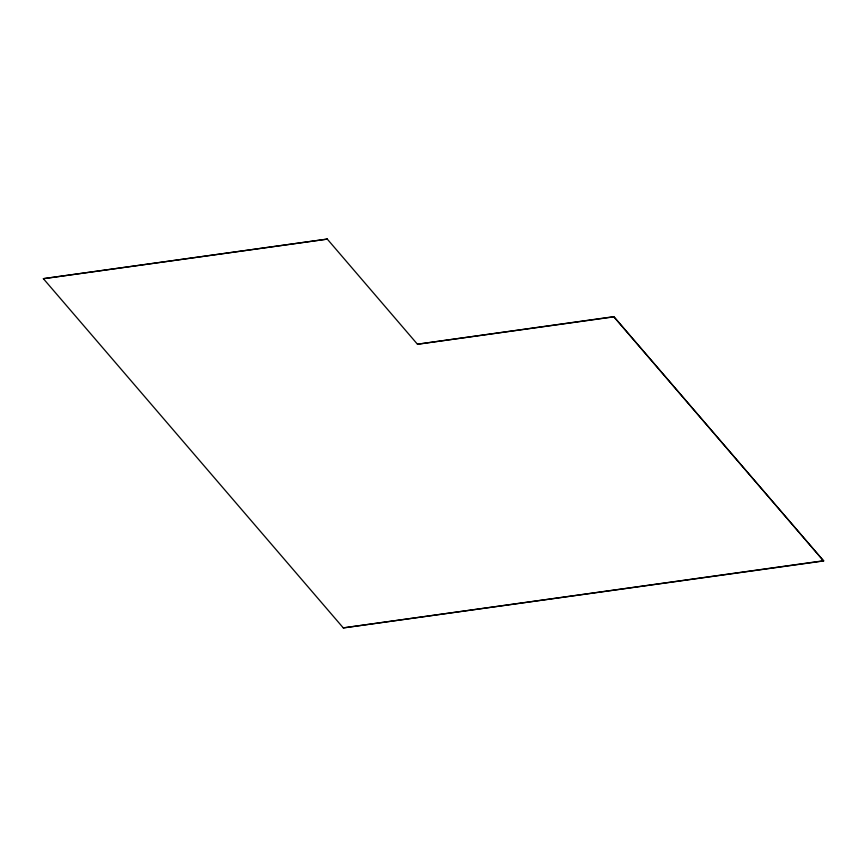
<?xml version="1.0" encoding="UTF-8"?>
<svg xmlns="http://www.w3.org/2000/svg" width="867" height="867" viewBox="0 0 867 867"><rect width="100%" height="100%" fill="white"/><g stroke="black" fill="none" stroke-linecap="round" stroke-linejoin="round"><path stroke-width="1.3" d="M43.372 278.675L327.282 239.097L43.372 278.675L343.299 627.903L823.628 560.938L613.89 316.672L417.46 344.232L613.869 316.845L823.628 560.938M343.299 627.903L823.65 560.765M327.282 239.097L417.46 344.232"/></g></svg>
